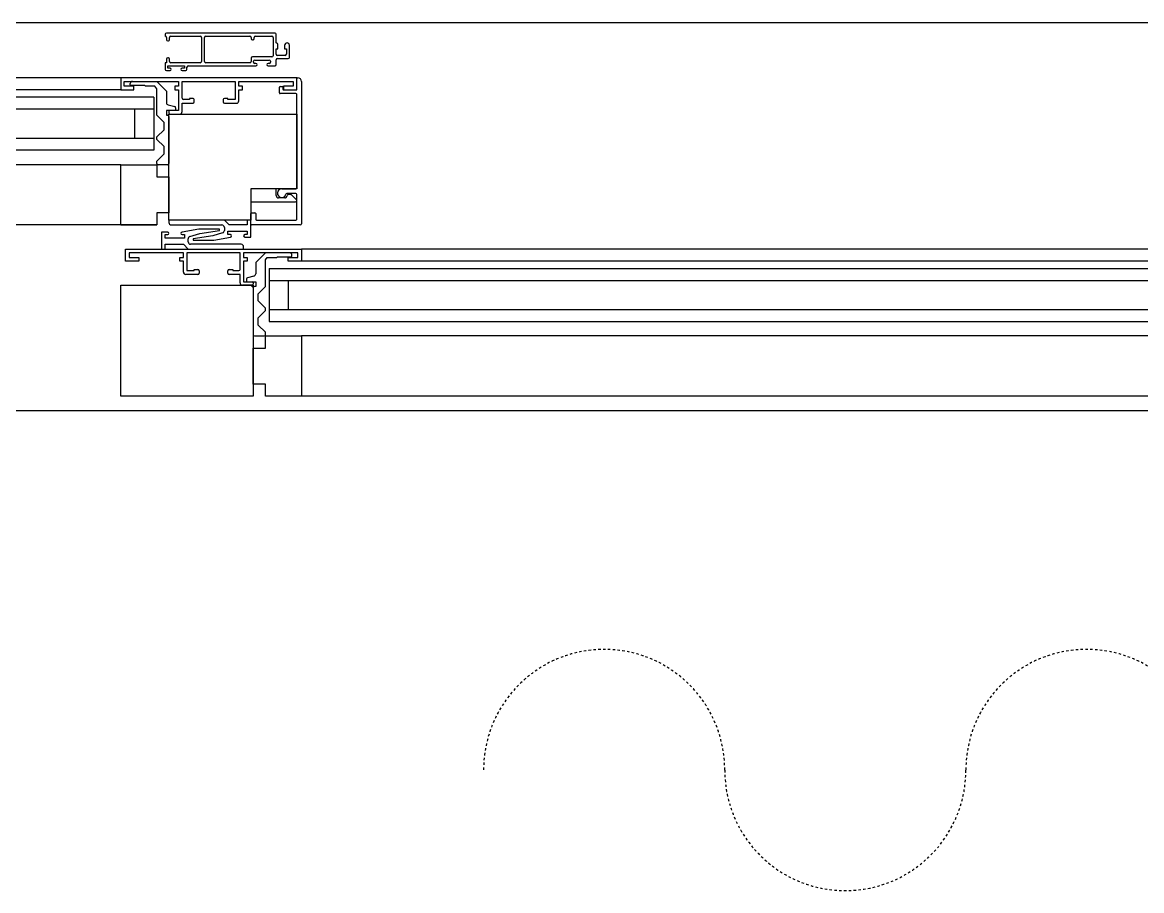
# Model space of a CAD drawing. Header units: inches. Extents: x 58 to 28157, y 27 to 25596.
# Drawn here: x 9606.8 to 10071, y 18457.2 to 18817.2 of the extents above; entities that cross this region are included whole.
import ezdxf

# ---------------------------------------------------------------- set-up
doc = ezdxf.new("R2010")
doc.units = ezdxf.units.IN
doc.header["$MEASUREMENT"] = 0
doc.linetypes.add('HIDDEN', pattern=[2, 1, -1])
doc.layers.add('ETC', color=1, linetype='HIDDEN')
doc.layers.add('문', color=4, linetype='Continuous')

msp = doc.modelspace()

# ---------------------------------------------------------------- linework, layer by layer
at = {"layer": 'ETC', "color": 1}
msp.add_lwpolyline([(9798.1, 18507.18, -1), (9898.1, 18507.18, 1), (9998.1, 18507.18, -1), (10098.1, 18507.18, 1), (10198.1, 18507.18, -1), (10298.1, 18507.18, 1), (10398.1, 18507.18, -1), (10498.1, 18507.18, 1), (10598.1, 18507.18, -1), (10698.1, 18507.18, 1), (10798.1, 18507.18, 1)], format="xyb", dxfattribs=at)
at = {"layer": '문', "color": 7}
for p, q in [((8989.23, 18817.15), (10532.1, 18817.15)), ((10503.1, 18656.15), (8989.23, 18656.15))]:
    msp.add_line(p, q, dxfattribs=at)
at = {"layer": '문', "color": 8}
for p, q in [((9666.1, 18812.25), (9666.1, 18811.45)), ((9711.6, 18812.75), (9666.6, 18812.75)), ((9668.4, 18811.45), (9680.6, 18811.45)), ((9682.9, 18811.45), (9701.2, 18811.45)), ((9703.5, 18811.45), (9710.3, 18811.45)), ((9712.1, 18808.65), (9712.1, 18812.25)), ((9666.6, 18810.95), (9666.6, 18809.95)), ((9667.1, 18809.45), (9667.4, 18809.45)), ((9667.9, 18809.95), (9667.9, 18810.95)), ((9681.1, 18810.95), (9681.1, 18800.95)), ((9682.4, 18800.95), (9682.4, 18810.95)), ((9701.7, 18810.95), (9701.7, 18810.45)), ((9702.2, 18809.95), (9702.5, 18809.95)), ((9703, 18810.45), (9703, 18810.95)), ((9710.8, 18810.95), (9710.8, 18803.35)), ((9712.8, 18806.15), (9712.8, 18807.95)), ((9715.6, 18807.65), (9715.6, 18806.15)), ((9717.6, 18802.65), (9717.6, 18807.65)), ((9666.6, 18801.95), (9666.6, 18800.45)), ((9667.4, 18802.45), (9667.1, 18802.45)), ((9667.9, 18800.95), (9667.9, 18801.95)), ((9701.7, 18802.35), (9701.7, 18800.95)), ((9710.3, 18802.85), (9702.2, 18802.85)), ((9712.1, 18806.15), (9712.8, 18806.15)), ((9712.1, 18803.95), (9712.1, 18806.15)), ((9715.8, 18803.45), (9712.6, 18803.45)), ((9712.6, 18802.15), (9717.1, 18802.15)), ((9715.6, 18806.15), (9716.3, 18806.15)), ((9716.3, 18806.15), (9716.3, 18803.95)), ((9666.6, 18800.45), (9666.1, 18800.45)), ((9666.1, 18800.45), (9666.1, 18797.65)), ((9667.1, 18799.15), (9674.1, 18799.15)), ((9667.1, 18798.15), (9667.1, 18799.15)), ((9668.1, 18798.15), (9667.1, 18798.15)), ((9680.6, 18800.45), (9668.4, 18800.45)), ((9674.1, 18798.15), (9673.1, 18798.15)), ((9674.1, 18799.15), (9674.1, 18798.15)), ((9675.1, 18797.65), (9675.1, 18798.65)), ((9675.6, 18799.15), (9703.7, 18799.15)), ((9701.2, 18800.45), (9682.9, 18800.45)), ((9702.7, 18800.65), (9702.7, 18801.05)), ((9703.2, 18801.55), (9709.2, 18801.55)), ((9703.7, 18800.15), (9703.2, 18800.15)), ((9709.2, 18800.15), (9708.7, 18800.15)), ((9708.7, 18799.15), (9711.6, 18799.15)), ((9709.7, 18801.05), (9709.7, 18800.65)), ((9712.1, 18799.65), (9712.1, 18801.65)), ((9647.6, 18794.15), (8989.23, 18794.15)), ((9720.6, 18794.15), (9647.6, 18794.15)), ((9647.6, 18794.15), (9647.6, 18789.15)), ((9649.1, 18792.65), (9671.6, 18792.65)), ((9649.1, 18790.65), (9649.1, 18792.65)), ((9652.45, 18792.65), (9662.6, 18792.65)), ((9662.6, 18792.65), (9666.6, 18788.65)), ((9666.6, 18797.15), (9668.1, 18797.15)), ((9671.6, 18792.65), (9671.6, 18790.65)), ((9673.1, 18797.15), (9674.6, 18797.15)), ((9673.1, 18785.75), (9673.1, 18792.65)), ((9673.1, 18792.65), (9695.1, 18792.65)), ((9695.1, 18792.65), (9695.1, 18785.25)), ((9696.6, 18792.65), (9719.1, 18792.65)), ((9696.6, 18790.65), (9696.6, 18792.65)), ((9719.1, 18792.65), (9719.1, 18790.65)), ((9720.6, 18789.15), (9720.6, 18794.15)), ((9720.6, 18794.15), (9721.1, 18794.15)), ((9720.6, 18789.45), (9720.6, 18794.15)), ((9722.6, 18792.65), (9722.6, 18733.65)), ((9647.6, 18789.15), (8989.23, 18789.15)), ((9647.6, 18789.15), (9653.1, 18789.15)), ((9653.1, 18790.65), (9649.1, 18790.65)), ((9651.6, 18791.25), (9651.6, 18791.8)), ((9657.6, 18790.95), (9651.9, 18790.95)), ((9653.1, 18789.15), (9653.1, 18790.65)), ((9657.9, 18790.65), (9657.6, 18790.95)), ((9661.8, 18790.65), (9657.9, 18790.65)), ((9662.6, 18789.65), (9661.8, 18790.65)), ((9662.6, 18778.65), (9662.6, 18789.65)), ((9666.6, 18788.65), (9666.6, 18783.92)), ((9670.1, 18790.65), (9670.1, 18789.15)), ((9671.6, 18790.65), (9670.1, 18790.65)), ((9670.1, 18789.15), (9671.6, 18789.15)), ((9671.6, 18789.15), (9671.6, 18780.65)), ((9698.1, 18790.65), (9696.6, 18790.65)), ((9696.6, 18789.15), (9698.1, 18789.15)), ((9696.6, 18784.65), (9696.6, 18789.15)), ((9698.1, 18789.15), (9698.1, 18790.65)), ((9713.4, 18787.95), (9713.4, 18790.25)), ((9713.7, 18790.55), (9714.6, 18790.55)), ((9714.9, 18790.25), (9714.9, 18789.45)), ((9715.1, 18790.65), (9715.1, 18789.15)), ((9719.1, 18790.65), (9715.1, 18790.65)), ((9715.1, 18789.15), (9720.6, 18789.15)), ((9715.2, 18789.15), (9720.3, 18789.15)), ((9661.37, 18786.15), (8989.23, 18786.15)), ((9661.37, 18786.15), (9661.37, 18764.15)), ((9673.1, 18783.65), (9677.6, 18783.65)), ((9673.1, 18780.15), (9673.1, 18783.65)), ((9676.1, 18785.25), (9673.6, 18785.25)), ((9677.6, 18785.65), (9676.1, 18785.65)), ((9676.1, 18785.65), (9676.1, 18785.25)), ((9678.1, 18784.15), (9678.1, 18785.15)), ((9690.1, 18785.15), (9690.1, 18784.15)), ((9692.1, 18785.65), (9690.6, 18785.65)), ((9690.6, 18783.65), (9695.6, 18783.65)), ((9692.1, 18785.25), (9692.1, 18785.65)), ((9695.1, 18785.25), (9692.1, 18785.25)), ((9720.3, 18787.65), (9713.7, 18787.65)), ((9720.6, 18748.45), (9720.6, 18787.35)), ((9661.37, 18781.15), (8989.23, 18781.15)), ((9653.37, 18781.15), (9653.37, 18769.15)), ((9670.4, 18780.65), (9666.6, 18780.65)), ((9666.6, 18780.65), (9666.6, 18778.65)), ((9667.35, 18782.96), (9670.03, 18782.25)), ((9667.6, 18780.15), (9667.6, 18779.65)), ((9667.6, 18735.15), (9667.6, 18779.15)), ((9667.6, 18779.15), (9720.6, 18779.15)), ((9671.6, 18780.65), (9668.1, 18780.65)), ((9668.1, 18779.15), (9672.1, 18779.15)), ((9670.4, 18781.77), (9670.4, 18780.65)), ((9720.6, 18779.15), (9720.6, 18748.15)), ((9665.6, 18775.65), (9662.6, 18778.65)), ((9665.6, 18772.65), (9665.6, 18775.65)), ((9666.6, 18778.65), (9667.1, 18778.65)), ((9667.6, 18778.15), (9667.6, 18758.65)), ((9662.6, 18769.65), (9665.6, 18772.65)), ((9662.6, 18768.65), (9662.6, 18769.65)), ((8989.23, 18769.15), (9661.37, 18769.15)), ((9665.6, 18765.65), (9662.6, 18768.65)), ((9665.6, 18762.65), (9665.6, 18765.65)), ((9661.37, 18764.15), (8989.23, 18764.15)), ((9662.6, 18759.65), (9665.6, 18762.65)), ((9647.6, 18758.15), (8989.23, 18758.15)), ((9647.6, 18733.15), (9647.6, 18758.15)), ((9647.6, 18758.15), (9662.6, 18758.15)), ((9662.6, 18758.65), (9662.6, 18759.65)), ((9662.6, 18758.15), (9662.6, 18753.15)), ((9667.1, 18758.15), (9663.1, 18758.15)), ((9662.6, 18753.15), (9667.6, 18753.15)), ((9667.6, 18753.15), (9667.6, 18738.15)), ((9701.6, 18748.15), (9701.6, 18742.75)), ((9701.6, 18748.15), (9701.6, 18735.15)), ((9720.6, 18748.15), (9701.6, 18748.15)), ((9712.1, 18748.15), (9701.6, 18748.15)), ((9712.1, 18745.35), (9712.1, 18748.15)), ((9714.4, 18748.15), (9720.3, 18748.15)), ((9701.6, 18742.75), (9720.1, 18742.75)), ((9715.61, 18744.35), (9713.1, 18744.35)), ((9720.3, 18746.15), (9716.44, 18746.15)), ((9718.1, 18745.75), (9717.1, 18745.75)), ((9720.46, 18743.61), (9718.46, 18745.61)), ((9720.6, 18735.45), (9720.6, 18745.85)), ((9662.6, 18738.15), (9662.6, 18733.15)), ((9667.6, 18738.15), (9662.6, 18738.15)), ((9701.6, 18733.45), (9701.6, 18737.85)), ((9701.9, 18738.15), (9703.3, 18738.15)), ((9703.6, 18737.85), (9703.6, 18735.45)), ((9647.6, 18733.15), (8989.23, 18733.15)), ((9662.6, 18733.15), (9647.6, 18733.15)), ((9647.6, 18733.15), (9662.6, 18733.15)), ((9690.6, 18735.15), (9667.6, 18735.15)), ((9701.6, 18735.15), (9667.6, 18735.15)), ((9667.6, 18735.15), (9667.6, 18734.15)), ((9668.6, 18733.15), (9689.6, 18733.15)), ((9692.6, 18733.15), (9690.6, 18735.15)), ((9700.1, 18733.15), (9692.6, 18733.15)), ((9700.1, 18735.15), (9700.1, 18733.15)), ((9701.6, 18735.15), (9700.1, 18735.15)), ((9701.6, 18728.15), (9701.6, 18735.15)), ((9722.1, 18733.15), (9701.9, 18733.15)), ((9703.9, 18735.15), (9720.3, 18735.15)), ((9664.6, 18730.15), (9664.6, 18723.15)), ((9667.1, 18730.15), (9664.6, 18730.15)), ((9666.1, 18729.15), (9667.1, 18729.15)), ((9666.1, 18727.65), (9666.1, 18729.15)), ((9674.1, 18727.65), (9666.1, 18727.65)), ((9679.97, 18731.47), (9673.1, 18730.15)), ((9673.1, 18729.15), (9674.1, 18729.15)), ((9674.1, 18729.15), (9674.1, 18727.65)), ((9676.31, 18728.36), (9680.38, 18729.6)), ((9685.82, 18728.71), (9677.6, 18727.45)), ((9688.6, 18731.47), (9679.97, 18731.47)), ((9680.38, 18729.6), (9688.6, 18730.86)), ((9689.89, 18729.94), (9685.82, 18728.71)), ((9686.22, 18726.83), (9693.1, 18728.15)), ((9688.6, 18730.86), (9688.6, 18731.47)), ((9690.6, 18732.15), (9690.6, 18730.9)), ((9692.1, 18730.65), (9700.1, 18730.65)), ((9692.1, 18729.15), (9692.1, 18730.65)), ((9693.1, 18729.15), (9692.1, 18729.15)), ((9700.1, 18729.15), (9699.1, 18729.15)), ((9699.1, 18728.15), (9701.6, 18728.15)), ((9700.1, 18730.65), (9700.1, 18729.15)), ((9649.6, 18723.15), (9722.6, 18723.15)), ((9649.6, 18718.15), (9649.6, 18723.15)), ((9664.6, 18723.15), (9666.1, 18723.15)), ((9666.1, 18725.15), (9673.6, 18725.15)), ((9666.1, 18723.15), (9666.1, 18725.15)), ((9673.6, 18725.15), (9675.6, 18723.15)), ((9675.6, 18726.15), (9675.6, 18727.41)), ((9675.6, 18723.15), (9698.6, 18723.15)), ((9697.6, 18725.15), (9676.6, 18725.15)), ((9677.6, 18727.45), (9677.6, 18726.83)), ((9677.6, 18726.83), (9686.22, 18726.83)), ((9698.6, 18723.15), (9698.6, 18724.15)), ((10423.1, 18723.15), (9722.6, 18723.15)), ((10423.1, 18723.15), (9722.6, 18723.15)), ((9722.6, 18723.15), (9722.6, 18718.15)), ((9673.6, 18721.65), (9651.1, 18721.65)), ((9651.1, 18721.65), (9651.1, 18719.65)), ((9651.1, 18719.65), (9655.1, 18719.65)), ((9655.1, 18719.65), (9655.1, 18718.15)), ((9672.1, 18719.65), (9673.6, 18719.65)), ((9672.1, 18718.15), (9672.1, 18719.65)), ((9673.6, 18719.65), (9673.6, 18721.65)), ((9675.1, 18721.65), (9675.1, 18714.25)), ((9697.1, 18721.65), (9675.1, 18721.65)), ((9697.1, 18714.75), (9697.1, 18721.65)), ((9698.6, 18721.65), (9698.6, 18719.65)), ((9721.1, 18721.65), (9698.6, 18721.65)), ((9698.6, 18719.65), (9700.1, 18719.65)), ((9700.1, 18719.65), (9700.1, 18718.15)), ((9707.6, 18721.65), (9703.6, 18717.65)), ((9717.75, 18721.65), (9707.6, 18721.65)), ((9707.6, 18718.65), (9708.4, 18719.65)), ((9707.6, 18707.65), (9707.6, 18718.65)), ((9708.4, 18719.65), (9712.3, 18719.65)), ((9712.3, 18719.65), (9712.6, 18719.95)), ((9712.6, 18719.95), (9718.3, 18719.95)), ((9717.1, 18719.65), (9721.1, 18719.65)), ((9717.1, 18718.15), (9717.1, 18719.65)), ((9718.6, 18720.25), (9718.6, 18720.8)), ((9721.1, 18719.65), (9721.1, 18721.65)), ((9655.1, 18718.15), (9649.6, 18718.15)), ((9673.6, 18718.15), (9672.1, 18718.15)), ((9673.6, 18713.65), (9673.6, 18718.15)), ((9675.1, 18714.25), (9678.1, 18714.25)), ((9678.1, 18714.65), (9679.6, 18714.65)), ((9678.1, 18714.25), (9678.1, 18714.65)), ((9680.1, 18714.15), (9680.1, 18713.15)), ((9692.1, 18713.15), (9692.1, 18714.15)), ((9692.6, 18714.65), (9694.1, 18714.65)), ((9694.1, 18714.65), (9694.1, 18714.25)), ((9694.1, 18714.25), (9696.6, 18714.25)), ((9698.6, 18718.15), (9698.6, 18709.65)), ((9700.1, 18718.15), (9698.6, 18718.15)), ((9703.6, 18717.65), (9703.6, 18712.92)), ((9709.12, 18715.15), (10437.1, 18715.15)), ((9709.12, 18715.15), (9709.12, 18693.15)), ((9722.6, 18718.15), (9717.1, 18718.15)), ((10423.1, 18718.15), (9722.6, 18718.15)), ((9679.6, 18712.65), (9674.6, 18712.65)), ((9697.1, 18712.65), (9692.6, 18712.65)), ((9697.1, 18709.15), (9697.1, 18712.65)), ((9698.6, 18709.65), (9702.1, 18709.65)), ((9699.8, 18710.77), (9699.8, 18709.65)), ((9699.8, 18709.65), (9703.6, 18709.65)), ((9702.86, 18711.96), (9700.18, 18711.25)), ((9702.6, 18709.15), (9702.6, 18708.65)), ((9703.6, 18709.65), (9703.6, 18707.65)), ((9709.12, 18710.15), (10437.1, 18710.15)), ((9717.12, 18710.15), (9717.12, 18698.15)), ((9647.6, 18708.18), (9647.63, 18708.15)), ((9647.6, 18708.15), (9702.6, 18708.15)), ((9647.6, 18662.15), (9647.6, 18708.15)), ((9702.1, 18708.15), (9698.1, 18708.15)), ((9702.6, 18707.19), (9701.64, 18708.15)), ((9702.6, 18708.15), (9702.6, 18662.15)), ((9702.6, 18707.15), (9702.6, 18687.65)), ((9703.6, 18707.65), (9703.1, 18707.65)), ((9704.6, 18704.65), (9707.6, 18707.65)), ((9704.6, 18701.65), (9704.6, 18704.65)), ((9707.6, 18698.65), (9704.6, 18701.65)), ((9704.6, 18694.65), (9707.6, 18697.65)), ((9707.6, 18697.65), (9707.6, 18698.65)), ((9709.12, 18698.15), (10437.1, 18698.15)), ((9704.6, 18691.65), (9704.6, 18694.65)), ((9707.6, 18688.65), (9704.6, 18691.65)), ((9709.12, 18693.15), (10437.1, 18693.15)), ((9703.1, 18687.15), (9707.1, 18687.15)), ((9707.6, 18687.65), (9707.6, 18688.65)), ((9707.6, 18687.15), (9722.6, 18687.15)), ((9707.6, 18682.15), (9707.6, 18687.15)), ((9722.6, 18687.15), (9722.6, 18662.15)), ((10423.1, 18687.15), (9722.6, 18687.15)), ((9702.6, 18682.15), (9707.6, 18682.15)), ((9702.6, 18667.15), (9702.6, 18682.15)), ((9707.6, 18667.15), (9702.6, 18667.15)), ((9707.6, 18662.15), (9707.6, 18667.15)), ((9702.6, 18662.15), (9647.6, 18662.15)), ((9722.6, 18662.15), (9707.6, 18662.15)), ((10423.1, 18662.15), (9722.6, 18662.15))]:
    msp.add_line(p, q, dxfattribs=at)
at = {"layer": '문', "color": 8, "linetype": 'Continuous'}
msp.add_line((9667.6, 18735.47), (9667.92, 18735.15), dxfattribs=at)
at = {"layer": '문', "color": 8}
for centre, radius, start, end in [((9666.6, 18812.25), 0.5, 90, 180), ((9666.1, 18810.95), 0.5, 0, 90), ((9668.4, 18810.95), 0.5, 90, 180), ((9680.6, 18810.95), 0.5, 0, 90), ((9682.9, 18810.95), 0.5, 90, 180), ((9701.2, 18810.95), 0.5, 0, 90), ((9703.5, 18810.95), 0.5, 90, 180), ((9710.3, 18810.95), 0.5, 0, 90), ((9711.6, 18812.25), 0.5, 0, 90), ((9667.1, 18809.95), 0.5, 180, 270), ((9667.4, 18809.95), 0.5, 270, 0), ((9702.2, 18810.45), 0.5, 180, 270), ((9702.5, 18810.45), 0.5, 270, 0), ((9712.1, 18807.95), 0.7, 0, 90), ((9716.6, 18807.65), 1, 0, 180), ((9667.1, 18801.95), 0.5, 90, 180), ((9667.4, 18801.95), 0.5, 0, 90), ((9702.2, 18802.35), 0.5, 90, 180), ((9710.3, 18803.35), 0.5, 270, 0), ((9712.6, 18803.95), 0.5, 180, 270), ((9712.6, 18801.65), 0.5, 90, 180), ((9715.8, 18803.95), 0.5, 270, 0), ((9717.1, 18802.65), 0.5, 270, 0), ((9666.6, 18797.65), 0.5, 180, 270), ((9668.4, 18800.95), 0.5, 180, 270), ((9668.1, 18797.65), 0.5, 270, 90), ((9673.1, 18797.65), 0.5, 90, 270), ((9674.6, 18797.65), 0.5, 270, 0), ((9675.6, 18798.65), 0.5, 90, 180), ((9680.6, 18800.95), 0.5, 270, 0), ((9682.9, 18800.95), 0.5, 180, 270), ((9701.2, 18800.95), 0.5, 270, 0), ((9703.2, 18801.05), 0.5, 90, 180), ((9703.2, 18800.65), 0.5, 180, 270), ((9703.7, 18799.65), 0.5, 0, 90), ((9703.7, 18799.65), 0.5, 270, 0), ((9708.7, 18799.65), 0.5, 90, 180), ((9708.7, 18799.65), 0.5, 180, 270), ((9709.2, 18801.05), 0.5, 0, 90), ((9709.2, 18800.65), 0.5, 270, 0), ((9711.6, 18799.65), 0.5, 270, 0), ((9652.45, 18791.8), 0.85, 90, 180), ((9721.1, 18792.65), 1.5, 0, 90), ((9651.9, 18791.25), 0.3, 180, 270), ((9713.7, 18790.25), 0.3, 90, 180), ((9714.6, 18790.25), 0.3, 0, 90), ((9715.2, 18789.45), 0.3, 180, 270), ((9720.3, 18789.45), 0.3, 270, 0), ((9667.6, 18783.92), 1, 180, 255.2564), ((9673.6, 18785.75), 0.5, 180, 270), ((9677.6, 18785.15), 0.5, 0, 90), ((9677.6, 18784.15), 0.5, 270, 0), ((9690.6, 18785.15), 0.5, 90, 180), ((9690.6, 18784.15), 0.5, 180, 270), ((9695.6, 18784.65), 1, 270, 0), ((9713.7, 18787.95), 0.3, 180, 270), ((9720.3, 18787.35), 0.3, 0, 90), ((9668.1, 18780.15), 0.5, 90, 180), ((9668.1, 18779.65), 0.5, 180, 270), ((9669.9, 18781.77), 0.5, 0, 75.2564), ((9672.1, 18780.15), 1, 270, 0), ((9667.1, 18778.15), 0.5, 0, 90), ((9663.1, 18758.65), 0.5, 180, 270), ((9667.1, 18758.65), 0.5, 270, 0), ((9714.4, 18746.35), 1.8, 90, 346.2259), ((9720.3, 18748.45), 0.3, 270, 0), ((9713.1, 18745.35), 1, 180, 270), ((9715.61, 18745.35), 1, 270, 356.1774), ((9716.44, 18745.85), 0.3, 90, 166.2259), ((9717.1, 18745.25), 0.5, 90, 176.1774), ((9718.1, 18745.25), 0.5, 45, 90), ((9720.1, 18743.25), 0.5, 270, 45), ((9720.3, 18745.85), 0.3, 0, 90), ((9701.9, 18737.85), 0.3, 90, 180), ((9703.3, 18737.85), 0.3, 0, 90), ((9668.6, 18734.15), 1, 180, 270), ((9689.6, 18732.15), 1, 0, 90), ((9701.9, 18733.45), 0.3, 180, 270), ((9703.9, 18735.45), 0.3, 180, 270), ((9720.3, 18735.45), 0.3, 270, 0), ((9722.1, 18733.65), 0.5, 270, 0), ((9667.1, 18729.65), 0.5, 270, 90), ((9673.1, 18729.65), 0.5, 90, 270), ((9676.6, 18727.41), 1, 106.857, 180), ((9689.6, 18730.9), 1, 286.857, 0), ((9693.1, 18728.65), 0.5, 270, 90), ((9699.1, 18728.65), 0.5, 90, 270), ((9676.6, 18726.15), 1, 180, 270), ((9697.6, 18724.15), 1, 0, 90), ((9717.75, 18720.8), 0.85, 0, 90), ((9718.3, 18720.25), 0.3, 270, 0), ((9679.6, 18714.15), 0.5, 0, 90), ((9692.6, 18714.15), 0.5, 90, 180), ((9696.6, 18714.75), 0.5, 270, 0), ((9674.6, 18713.65), 1, 180, 270), ((9679.6, 18713.15), 0.5, 270, 0), ((9692.6, 18713.15), 0.5, 180, 270), ((9698.1, 18709.15), 1, 180, 270), ((9700.3, 18710.77), 0.5, 104.7436, 180), ((9702.1, 18709.15), 0.5, 0, 90), ((9702.6, 18712.92), 1, 284.7436, 0), ((9702.1, 18708.65), 0.5, 270, 0), ((9703.1, 18707.15), 0.5, 90, 180), ((9703.1, 18687.65), 0.5, 180, 270), ((9707.1, 18687.65), 0.5, 270, 0)]:
    msp.add_arc(centre, radius, start, end, dxfattribs=at)

doc.saveas('drawing.dxf')
